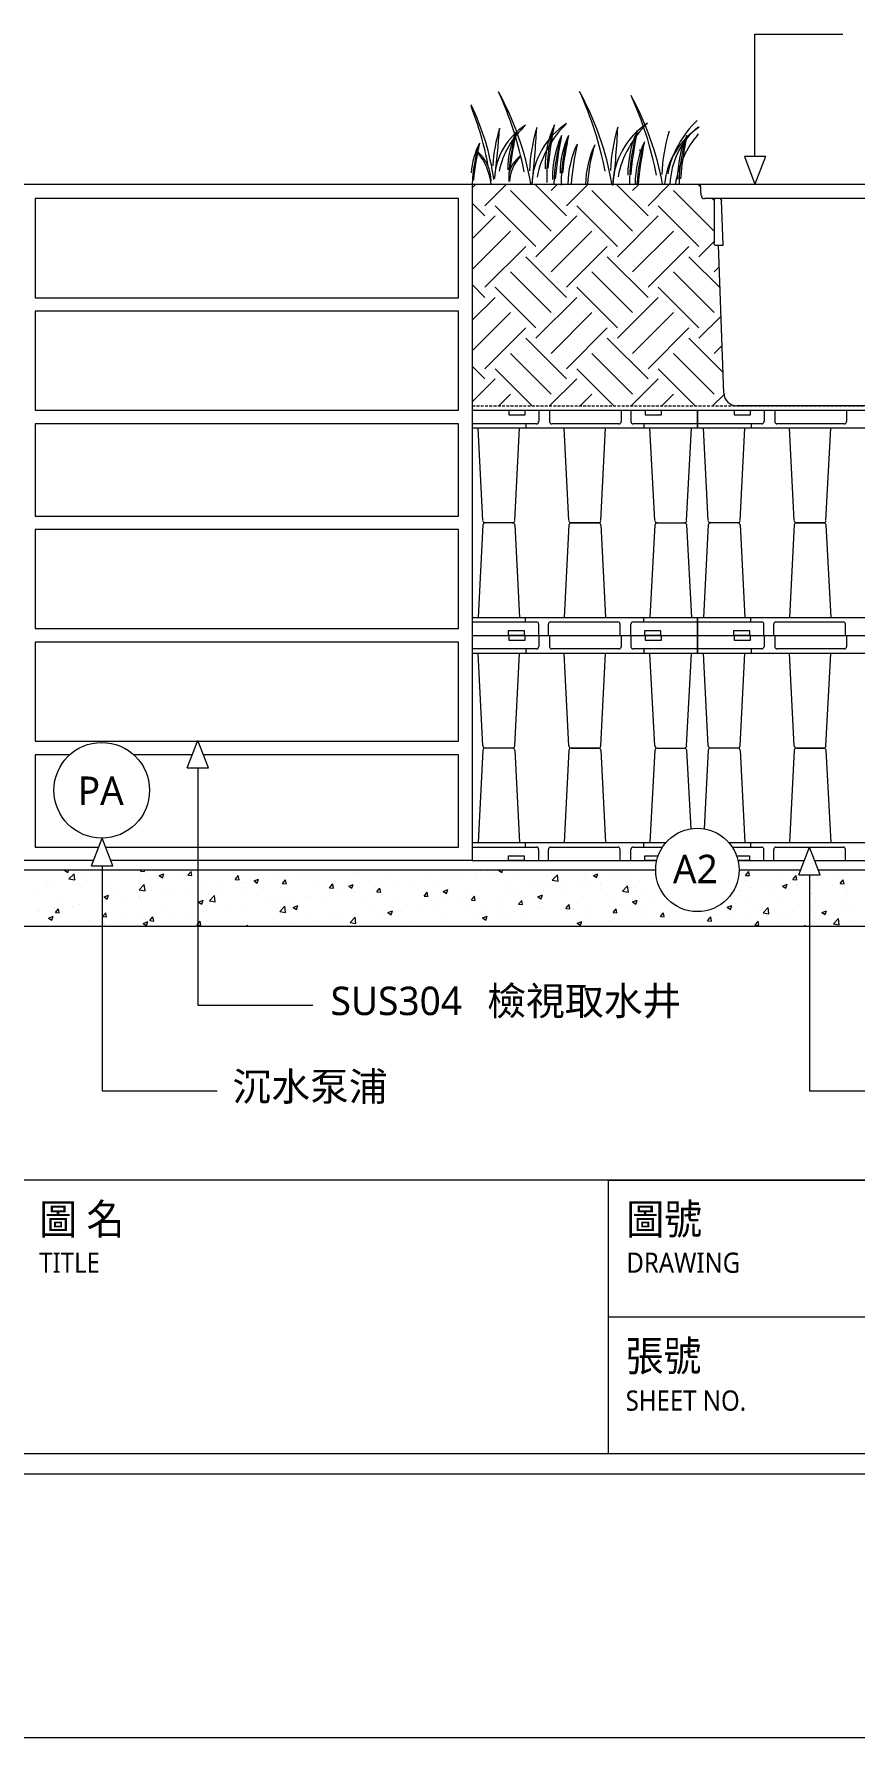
# Model space of a CAD drawing. Header units: millimetres. Extents: x 6388 to 10588, y 8 to 2978.
# Drawn here: x 8413 to 8989, y 8 to 1205 of the extents above; entities that cross this region are included whole.
import ezdxf
from ezdxf.enums import TextEntityAlignment as Align

# ---------------------------------------------------------------- set-up
doc = ezdxf.new("R2010")
doc.units = ezdxf.units.MM
doc.linetypes.add('JIS_02_2.0', pattern=[3, 2, -1])
doc.styles.add('圖框文字', font='Microsoft JhengHei.ttf')
doc.styles.add('微軟正黑體-20', font='Microsoft JhengHei.ttf', dxfattribs={"height": 20})

msp = doc.modelspace()

# ---------------------------------------------------------------- linework, layer by layer
at = {"lineweight": 5}
for p, q in [((8919.1, 1119.3), (8919.1, 1205.4)), ((8919.1, 1205.4), (8980.9, 1205.4)), ((8911.7, 1119.3), (8919.1, 1099.9)), ((8926.6, 1119.3), (8911.7, 1119.3)), ((8926.6, 1119.3), (8919.1, 1099.9)), ((7208.6, 1099.9), (9233.2, 1099.9)), ((8403.9, 1099.9), (8413.5, 1099.9)), ((8413.5, 1099.9), (8720.5, 1099.9)), ((8413.5, 1089.7), (8413.5, 1020.1)), ((8710.9, 1089.7), (8413.5, 1089.7)), ((8710.9, 1020.1), (8710.9, 1089.7)), ((8720.5, 1099.9), (8720.5, 624.5)), ((8413.5, 1020.1), (8710.9, 1020.1)), ((8413.5, 1010.6), (8413.5, 941)), ((8710.9, 1010.6), (8413.5, 1010.6)), ((8710.9, 941), (8710.9, 1010.6)), ((8413.5, 941), (8710.9, 941)), ((8720.5, 941), (8878.7, 941)), ((8720.5, 941), (8720.5, 928.3)), ((8720.5, 941), (8720.5, 941)), ((8720.5, 941), (8720.5, 931.5)), ((8746.2, 941), (8746.2, 937.8)), ((8746.2, 937.8), (8757.7, 937.8)), ((8757.7, 937.8), (8757.7, 941)), ((8767.2, 941), (8767.2, 933)), ((8774.8, 941), (8774.8, 933)), ((8825.2, 941), (8825.2, 933)), ((8832, 941), (8832, 933)), ((8841.9, 941), (8841.9, 937.8)), ((8841.9, 937.8), (8853.4, 937.8)), ((8853.4, 937.8), (8853.4, 941)), ((8878.7, 941), (8878.7, 928.3)), ((8878.7, 941), (9149.8, 941)), ((8878.7, 928.3), (8878.7, 941)), ((8878.7, 941), (8878.7, 928.3)), ((8904.5, 941), (8904.5, 937.8)), ((8904.5, 937.8), (8916, 937.8)), ((8916, 937.8), (8916, 941)), ((8925.5, 941), (8925.5, 933)), ((8933, 941), (8933, 933)), ((8983.4, 941), (8983.4, 933)), ((8710.9, 931.5), (8413.5, 931.5)), ((8413.5, 931.5), (8413.5, 866.6)), ((8710.9, 866.6), (8710.9, 931.5)), ((8765.6, 931.5), (8720.5, 931.5)), ((8878.7, 928.3), (8720.5, 928.3)), ((8728, 863.4), (8724.6, 928.3)), ((8750.4, 863.4), (8753.8, 928.3)), ((8758.4, 928.3), (8758.4, 931.5)), ((8823.6, 931.5), (8776.4, 931.5)), ((8788.4, 863.4), (8785, 928.3)), ((8810.8, 863.4), (8814.2, 928.3)), ((8878.7, 931.5), (8833.6, 931.5)), ((8841.4, 928.3), (8841.4, 931.5)), ((8848.8, 863.4), (8845.4, 928.3)), ((8871.1, 863.4), (8874.6, 928.3)), ((8923.9, 931.5), (8878.7, 931.5)), ((9037, 928.3), (8878.7, 928.3)), ((8886.3, 863.4), (8882.9, 928.3)), ((8908.7, 863.4), (8912.1, 928.3)), ((8916.7, 928.3), (8916.7, 931.5)), ((8981.9, 931.5), (8934.6, 931.5)), ((8946.7, 863.4), (8943.3, 928.3)), ((8969, 863.4), (8972.5, 928.3)), ((8413.5, 866.6), (8710.9, 866.6)), ((8413.5, 857.1), (8413.5, 787.5)), ((8710.9, 857.1), (8413.5, 857.1)), ((8710.9, 787.5), (8710.9, 857.1)), ((8728, 860.4), (8724.6, 795.4)), ((8748.8, 861.9), (8729.6, 861.9)), ((8748.8, 861.9), (8729.6, 861.9)), ((8750.4, 860.4), (8753.8, 795.4)), ((8788.4, 860.4), (8785, 795.4)), ((8790, 861.9), (8809.2, 861.9)), ((8809.2, 861.9), (8790, 861.9)), ((8810.8, 860.4), (8814.2, 795.4)), ((8848.8, 860.4), (8845.4, 795.4)), ((8850.4, 861.9), (8869.6, 861.9)), ((8850.4, 861.9), (8869.6, 861.9)), ((8871.1, 860.4), (8874.6, 795.4)), ((8886.3, 860.4), (8882.9, 795.4)), ((8907.1, 861.9), (8887.9, 861.9)), ((8907.1, 861.9), (8887.9, 861.9)), ((8908.7, 860.4), (8912.1, 795.4)), ((8946.7, 860.4), (8943.3, 795.4)), ((8948.3, 861.9), (8967.5, 861.9)), ((8967.5, 861.9), (8948.3, 861.9)), ((8969, 860.4), (8972.5, 795.4)), ((8720.5, 795.4), (8878.7, 795.4)), ((8720.5, 795.4), (8720.5, 782.7)), ((8720.5, 792.3), (8765.6, 792.3)), ((8757.8, 795.4), (8757.8, 792.3)), ((8767.2, 782.7), (8767.2, 790.7)), ((8774, 782.7), (8774, 790.7)), ((8775.6, 792.3), (8822.8, 792.3)), ((8824.4, 782.7), (8824.4, 790.7)), ((8832, 782.7), (8832, 790.7)), ((8833.6, 792.3), (8878.7, 792.3)), ((8840.8, 795.4), (8840.8, 792.3)), ((8878.7, 795.4), (9037, 795.4)), ((8878.7, 795.4), (8878.7, 782.7)), ((8878.7, 782.7), (8878.7, 795.4)), ((8878.7, 795.4), (8878.7, 782.7)), ((8878.7, 792.3), (8923.9, 792.3)), ((8916.1, 795.4), (8916.1, 792.3)), ((8925.4, 782.7), (8925.4, 790.7)), ((8932.3, 782.7), (8932.3, 790.7)), ((8933.9, 792.3), (8981.1, 792.3)), ((8982.7, 782.7), (8982.7, 790.7)), ((8413.5, 787.5), (8710.9, 787.5)), ((8720.5, 787.5), (8720.5, 778)), ((8720.5, 782.7), (8878.7, 782.7)), ((8720.5, 782.7), (8720.5, 770)), ((8720.5, 782.7), (8878.7, 782.7)), ((8757.3, 785.9), (8745.8, 785.9)), ((8745.8, 785.9), (8745.8, 782.7)), ((8745.8, 782.7), (8757.3, 782.7)), ((8746.2, 782.7), (8746.2, 779.5)), ((8757.7, 782.7), (8746.2, 782.7)), ((8746.2, 779.5), (8757.7, 779.5)), ((8757.3, 782.7), (8757.3, 785.9)), ((8757.7, 779.5), (8757.7, 782.7)), ((8767.2, 782.7), (8767.2, 774.8)), ((8774.8, 782.7), (8774.8, 774.8)), ((8825.2, 782.7), (8825.2, 774.8)), ((8832, 782.7), (8832, 774.8)), ((8853, 785.9), (8841.5, 785.9)), ((8841.5, 785.9), (8841.5, 782.7)), ((8841.5, 782.7), (8853, 782.7)), ((8841.9, 782.7), (8841.9, 779.5)), ((8853.4, 782.7), (8841.9, 782.7)), ((8841.9, 779.5), (8853.4, 779.5)), ((8853, 782.7), (8853, 785.9)), ((8853.4, 779.5), (8853.4, 782.7)), ((8878.7, 770), (8878.7, 782.7)), ((8878.7, 782.7), (8878.7, 770)), ((8878.7, 782.7), (9037, 782.7)), ((8878.7, 782.7), (9037, 782.7)), ((8878.7, 782.7), (8878.7, 770)), ((8915.6, 785.9), (8904.1, 785.9)), ((8904.1, 785.9), (8904.1, 782.7)), ((8904.1, 782.7), (8915.6, 782.7)), ((8916, 782.7), (8904.5, 782.7)), ((8904.5, 782.7), (8904.5, 779.5)), ((8904.5, 779.5), (8916, 779.5)), ((8915.6, 782.7), (8915.6, 785.9)), ((8916, 779.5), (8916, 782.7)), ((8925.5, 782.7), (8925.5, 774.8)), ((8933, 782.7), (8933, 774.8)), ((8983.4, 782.7), (8983.4, 774.8)), ((8413.5, 778), (8413.5, 708.4)), ((8710.9, 778), (8413.5, 778)), ((8710.9, 708.4), (8710.9, 778)), ((8765.6, 773.2), (8720.5, 773.2)), ((8878.7, 770), (8720.5, 770)), ((8728, 705.1), (8724.6, 770)), ((8750.4, 705.1), (8753.8, 770)), ((8758.4, 770), (8758.4, 773.2)), ((8823.6, 773.2), (8776.4, 773.2)), ((8788.4, 705.1), (8785, 770)), ((8810.8, 705.1), (8814.2, 770)), ((8878.7, 773.2), (8833.6, 773.2)), ((8841.4, 770.1), (8841.4, 773.2)), ((8848.8, 705.1), (8845.4, 770)), ((8871.1, 705.1), (8874.6, 770)), ((8923.9, 773.2), (8878.7, 773.2)), ((9037, 770), (8878.7, 770)), ((8886.3, 705.1), (8882.9, 770)), ((8908.7, 705.1), (8912.1, 770)), ((8916.7, 770), (8916.7, 773.2)), ((8981.9, 773.2), (8934.6, 773.2)), ((8946.7, 705.1), (8943.3, 770)), ((8969, 705.1), (8972.5, 770)), ((8413.5, 708.4), (8710.9, 708.4)), ((8520.3, 689.7), (8527.7, 709)), ((8535.2, 689.7), (8527.7, 709)), ((8413.5, 698.8), (8413.5, 634)), ((8437.7, 698.8), (8413.5, 698.8)), ((8523.8, 698.8), (8482.7, 698.8)), ((8710.9, 698.8), (8531.7, 698.8)), ((8710.9, 634), (8710.9, 698.8)), ((8728, 702.1), (8724.6, 637.2)), ((8748.8, 703.6), (8729.6, 703.6)), ((8748.8, 703.6), (8729.6, 703.6)), ((8750.4, 702.1), (8753.8, 637.2)), ((8788.4, 702.1), (8785, 637.2)), ((8790, 703.6), (8809.2, 703.6)), ((8809.2, 703.6), (8790, 703.6)), ((8810.8, 702.1), (8814.2, 637.2)), ((8848.8, 702.1), (8845.4, 637.2)), ((8850.4, 703.6), (8869.6, 703.6)), ((8850.4, 703.6), (8869.6, 703.6)), ((8871.1, 702.1), (8874.1, 646.8)), ((8886.3, 702.1), (8883.4, 646.8)), ((8907.1, 703.6), (8887.9, 703.6)), ((8907.1, 703.6), (8887.9, 703.6)), ((8908.7, 702.1), (8912.1, 637.2)), ((8946.7, 702.1), (8943.3, 637.2)), ((8948.3, 703.6), (8967.5, 703.6)), ((8967.5, 703.6), (8948.3, 703.6)), ((8969, 702.1), (8972.5, 637.2)), ((8520.3, 689.7), (8535.2, 689.7)), ((8527.7, 689.7), (8527.7, 522.8)), ((8453, 620.9), (8460.4, 640.3)), ((8467.9, 620.9), (8460.4, 640.3)), ((8720.5, 637.2), (8856.7, 637.2)), ((8720.5, 637.2), (8720.5, 624.5)), ((8757.8, 637.1), (8757.8, 634)), ((8840.8, 637.2), (8840.8, 634)), ((8900.7, 637.2), (9037, 637.2)), ((8916.1, 637.1), (8916.1, 634)), ((8454.3, 624.5), (8403.9, 624.5)), ((8413.5, 624.5), (8403.9, 624.5)), ((8413.5, 634), (8458, 634)), ((8413.5, 624.5), (8413.5, 624.5)), ((8462.8, 634), (8710.9, 634)), ((8720.5, 624.5), (8466.5, 624.5)), ((8720.5, 624.5), (8710.9, 624.5)), ((8720.5, 634), (8765.6, 634)), ((8720.5, 634), (8720.5, 624.5)), ((8720.5, 624.5), (8850.2, 624.5)), ((8757.3, 627.7), (8745.8, 627.7)), ((8745.8, 627.7), (8745.8, 624.5)), ((8745.8, 624.5), (8757.3, 624.5)), ((8757.7, 624.5), (8746.2, 624.5)), ((8757.3, 624.5), (8757.3, 627.7)), ((8767.2, 624.5), (8767.2, 632.4)), ((8774, 624.5), (8774, 632.4)), ((8775.6, 634), (8822.8, 634)), ((8824.4, 624.5), (8824.4, 632.4)), ((8832, 624.5), (8832, 632.4)), ((8833.6, 634), (8854.3, 634)), ((8851.2, 627.7), (8841.5, 627.7)), ((8841.5, 627.7), (8841.5, 624.5)), ((8841.5, 624.5), (8850.2, 624.5)), ((8850.2, 624.5), (8841.9, 624.5)), ((8903.2, 634), (8923.9, 634)), ((8915.6, 627.7), (8906.3, 627.7)), ((8907.2, 624.5), (8953.8, 624.5)), ((8907.2, 624.5), (8915.6, 624.5)), ((8916, 624.5), (8907.2, 624.5)), ((8915.6, 624.5), (8915.6, 627.7)), ((8925.4, 624.5), (8925.4, 632.4)), ((8932.3, 624.5), (8932.3, 632.4)), ((8933.9, 634), (8981.1, 634)), ((8950, 614.6), (8957.5, 634)), ((8964.9, 614.6), (8957.5, 634)), ((8961.2, 624.5), (9037, 624.5)), ((8982.7, 624.5), (8982.7, 632.4)), ((8058.7, 617.9), (8849.5, 617.9)), ((8227.8, 617.9), (8849.5, 617.9)), ((8453, 620.9), (8467.9, 620.9)), ((8460.4, 620.9), (8460.4, 462.7)), ((8908, 617.9), (8951.3, 617.9)), ((8908, 617.9), (8951.3, 617.9)), ((8950, 614.6), (8964.9, 614.6)), ((8957.5, 614.6), (8957.5, 462.7)), ((8963.7, 617.9), (9118, 617.9)), ((8963.7, 617.9), (9118, 617.9)), ((9094.9, 578.1), (8058.7, 578.1)), ((8527.7, 522.8), (8608.5, 522.8)), ((8460.4, 462.7), (8541.2, 462.7)), ((8957.5, 462.7), (9038.3, 462.7)), ((10401.1, 399.9, 163.2), (6575.2, 399.9, 163.2)), ((10401.1, 399.9, 326.4), (6575.2, 399.9, 326.4)), ((10401.1, 399.9, 326.4), (6575.2, 399.9, 326.4)), ((8816.1, 399.9, 326.4), (9054.4, 399.9, 326.4)), ((8816.1, 399.9, 326.4), (8816.1, 207.7, 326.4)), ((8816.1, 303.8, 326.4), (9054.4, 303.8, 326.4)), ((6575.2, 207.7, 326.4), (10401.1, 207.7, 326.4)), ((10588.1, 7.9, 163.2), (6388.1, 7.9, 163.2))]:
    msp.add_line(p, q, dxfattribs=at)
at = {"linetype": 'Continuous', "lineweight": 5}
for p, q in [((8720.5, 1097.2), (8723.1, 1099.9)), ((8729.4, 1084.7), (8744.6, 1099.9)), ((8776, 1066.8), (8747.3, 1095.5)), ((8786.7, 1077.6), (8764.4, 1099.9)), ((8776, 1095.5), (8780.4, 1099.9)), ((8786.7, 1084.7), (8801.9, 1099.9)), ((8833.2, 1066.8), (8804.6, 1095.5)), ((8844, 1077.6), (8821.6, 1099.9)), ((8833.2, 1095.5), (8837.7, 1099.9)), ((8844, 1084.7), (8859.1, 1099.9)), ((8890.4, 1066.9), (8861.9, 1095.5)), ((8881.1, 1097.7), (8878.9, 1099.9)), ((8729.4, 1077.6), (8720.5, 1086.5)), ((8765.2, 1056.1), (8736.6, 1084.7)), ((8822.5, 1056.1), (8793.9, 1084.7)), ((8879.8, 1056.1), (8851.1, 1084.7)), ((8890.4, 1088.4), (8889.1, 1089.7)), ((8720.5, 1061.4), (8736.6, 1077.6)), ((8720.5, 1040), (8747.3, 1066.8)), ((8765.2, 1048.9), (8793.9, 1077.6)), ((8776, 1038.2), (8804.6, 1066.8)), ((8822.5, 1048.9), (8851.1, 1077.6)), ((8833.2, 1038.2), (8861.9, 1066.8)), ((8729.4, 1027.5), (8758.1, 1056.1)), ((8786.7, 1027.5), (8815.3, 1056.1)), ((8844, 1027.5), (8872.6, 1056.1)), ((8879.8, 1048.9), (8890.4, 1059.6)), ((8786.7, 1020.3), (8758.1, 1048.9)), ((8844, 1020.3), (8815.3, 1048.9)), ((8894.6, 1027), (8872.6, 1048.9)), ((8776, 1009.6), (8747.3, 1038.2)), ((8833.2, 1009.6), (8804.6, 1038.2)), ((8890.5, 1009.6), (8861.9, 1038.2)), ((8890.5, 1038.2), (8894.1, 1041.8)), ((8729.4, 1020.3), (8720.5, 1029.3)), ((8720.5, 1004.2), (8736.6, 1020.3)), ((8765.2, 998.8), (8736.6, 1027.5)), ((8765.2, 991.7), (8793.9, 1020.3)), ((8822.5, 998.8), (8793.9, 1027.5)), ((8822.5, 991.7), (8851.1, 1020.3)), ((8879.8, 998.8), (8851.1, 1027.5)), ((8720.5, 982.7), (8747.3, 1009.6)), ((8776, 980.9), (8804.6, 1009.6)), ((8833.2, 980.9), (8861.9, 1009.6)), ((8879.8, 991.7), (8895.3, 1007.2)), ((8729.4, 970.2), (8758.1, 998.8)), ((8786.7, 970.2), (8815.3, 998.8)), ((8844, 970.2), (8872.6, 998.8)), ((8786.7, 963), (8758.1, 991.7)), ((8844, 963), (8815.3, 991.7)), ((8896.7, 967.6), (8872.6, 991.7)), ((8890.5, 980.9), (8896, 986.4)), ((8729.4, 963), (8720.5, 972)), ((8762.7, 944.1), (8736.6, 970.2)), ((8776, 952.3), (8747.3, 980.9)), ((8820, 944.1), (8793.9, 970.2)), ((8833.2, 952.3), (8804.6, 980.9)), ((8877.2, 944.1), (8851.1, 970.2)), ((8890.5, 952.3), (8861.9, 980.9)), ((8720.5, 946.9), (8736.6, 963)), ((8774.9, 944.1), (8793.9, 963)), ((8832.2, 944.1), (8851.1, 963)), ((8739.1, 944.1), (8747.3, 952.3)), ((8796.4, 944.1), (8804.6, 952.3)), ((8853.7, 944.1), (8861.9, 952.3)), ((8889.4, 944.1), (8897.3, 951.9)), ((8434.1, 617.7), (8434.8, 617.9)), ((8434.1, 617.7), (8436.4, 616.1)), ((8436.4, 616.1), (8437.1, 617.9)), ((8437.2, 611.6), (8440.8, 615.3)), ((8437.2, 611.6), (8441.3, 611)), ((8441.3, 611), (8440.8, 615.3)), ((8449.1, 613.5), (8449.1, 613.5)), ((8457, 612.1), (8457, 612.1)), ((8486.3, 615.9), (8486.3, 615.9)), ((8487.5, 617.1), (8488.3, 617.9)), ((8487.5, 617.1), (8490.3, 616.8)), ((8487.5, 614.1), (8487.5, 614.1)), ((8490.3, 616.8), (8490.1, 617.9)), ((8497.8, 617.5), (8497.8, 617.5)), ((8500.6, 614), (8503.9, 615.2)), ((8500.6, 614), (8502.9, 612.4)), ((8502.9, 612.4), (8503.9, 615.2)), ((8511.2, 617.4), (8511.2, 617.4)), ((8514.2, 612.6), (8514.2, 612.6)), ((8520.7, 614.2), (8523, 616.8)), ((8520.7, 614.2), (8523.5, 613.9)), ((8523.5, 613.9), (8523, 616.8)), ((8541.1, 617.2), (8541.1, 617.2)), ((8553.9, 611.3), (8556.2, 613.9)), ((8553.9, 611.3), (8556.7, 611)), ((8556.7, 611), (8556.1, 613.9)), ((8567.2, 610.3), (8570.4, 611.5)), ((8569.5, 608.7), (8570.4, 611.5)), ((8581.8, 611.6), (8581.8, 611.6)), ((8587.1, 608.3), (8589.3, 611)), ((8588.1, 617.3), (8588.1, 617.3)), ((8589.9, 608.1), (8589.3, 611)), ((8590.8, 613), (8590.8, 613)), ((8602.3, 614.6), (8602.3, 614.6)), ((8605.2, 614.6), (8605.2, 614.6)), ((8612.8, 616.3), (8612.8, 616.3)), ((8619.9, 616.9), (8619.9, 616.9)), ((8637.5, 615.3), (8637.5, 615.3)), ((8639.8, 614.9), (8639.8, 614.9)), ((8662.2, 614.2), (8662.2, 614.2)), ((8686.9, 613.2), (8686.9, 613.2)), ((8699.8, 612.4), (8699.8, 612.4)), ((8706.8, 611.7), (8706.8, 611.7)), ((8711.6, 612.1), (8711.6, 612.1)), ((8723.6, 615.6), (8723.6, 615.6)), ((8724.4, 614), (8724.4, 614)), ((8726.5, 617.3), (8726.5, 617.3)), ((8730.3, 617.9), (8731.5, 617.7)), ((8731.5, 617.7), (8731.4, 617.9)), ((8736.3, 611.1), (8736.3, 611.1)), ((8739, 617.8), (8739.4, 617.9)), ((8739, 617.8), (8741.3, 616.2)), ((8741.3, 616.2), (8741.9, 617.9)), ((8751.2, 616.3), (8751.2, 616.3)), ((8753.6, 617.8), (8753.6, 617.8)), ((8775.9, 615.2), (8775.9, 615.2)), ((8776.7, 610.7), (8780.3, 614.5)), ((8776.7, 610.7), (8780.9, 610.1)), ((8780.9, 610.1), (8780.3, 614.5)), ((8799.8, 615.1), (8799.8, 615.1)), ((8800.6, 614.2), (8800.6, 614.2)), ((8805.6, 614.1), (8808.8, 615.3)), ((8805.6, 614.1), (8807.9, 612.5)), ((8807.9, 612.5), (8808.8, 615.3)), ((8817.6, 612.9), (8817.6, 612.9)), ((8825.3, 613.1), (8825.3, 613.1)), ((8828.9, 611.1), (8828.9, 611.1)), ((8841.6, 616.3), (8841.6, 616.3)), ((8850.1, 612.1), (8850.1, 612.1)), ((8912.6, 614.1), (8914.8, 616.8)), ((8912.6, 614.1), (8915.4, 613.9)), ((8915.4, 613.9), (8914.8, 616.8)), ((8936, 613.9), (8936, 613.9)), ((8945.8, 611.2), (8948, 613.9)), ((8945.8, 611.2), (8948.6, 611)), ((8948.6, 611), (8948, 613.9)), ((8962.6, 612), (8962.6, 612)), ((8963.5, 611.9), (8963.5, 611.9)), ((8974.2, 613.6), (8974.2, 613.6)), ((8979, 608.3), (8981.2, 611)), ((8981.8, 608.1), (8981.2, 611)), ((8416.3, 604.4), (8416.3, 604.4)), ((8420.9, 606.3), (8420.9, 606.3)), ((8422.1, 608.9), (8422.1, 608.9)), ((8427.9, 608.2), (8427.9, 608.2)), ((8439.5, 609.8), (8439.5, 609.8)), ((8440, 607.7), (8440, 607.7)), ((8445.6, 605.3), (8445.6, 605.3)), ((8460.2, 603.3), (8460.2, 603.3)), ((8461.8, 599), (8465, 600.3)), ((8461.8, 599), (8464.1, 597.5)), ((8463.4, 610.6), (8463.4, 610.6)), ((8464.1, 597.5), (8465, 600.3)), ((8470.3, 604.2), (8470.3, 604.2)), ((8485.7, 599.2), (8485.7, 599.2)), ((8486.5, 603.9), (8490.1, 607.7)), ((8486.5, 603.9), (8490.7, 603.3)), ((8487.2, 608), (8487.2, 608)), ((8490.7, 603.3), (8490.1, 607.7)), ((8495, 603.2), (8495, 603.2)), ((8503.2, 601.5), (8503.2, 601.5)), ((8510.7, 602), (8510.7, 602)), ((8519.7, 602.1), (8519.7, 602.1)), ((8532.4, 605.4), (8532.4, 605.4)), ((8534, 604.9), (8534, 604.9)), ((8535.9, 596.3), (8539.5, 600)), ((8540, 595.6), (8539.5, 600)), ((8544, 606.9), (8544, 606.9)), ((8544.4, 601.1), (8544.4, 601.1)), ((8558.1, 608.4), (8558.1, 608.4)), ((8558.8, 601), (8558.8, 601)), ((8561.5, 609.2), (8561.5, 609.2)), ((8567.2, 610.3), (8569.5, 608.7)), ((8569.1, 600), (8569.1, 600)), ((8585.8, 605.7), (8585.8, 605.7)), ((8587.1, 608.3), (8589.9, 608.1)), ((8593.8, 599), (8593.8, 599)), ((8604.6, 599.2), (8604.6, 599.2)), ((8612.8, 610.3), (8612.8, 610.3)), ((8620.3, 605.4), (8622.5, 608.1)), ((8620.3, 605.4), (8623.1, 605.2)), ((8623.1, 605.2), (8622.5, 608.1)), ((8628.7, 602.7), (8628.7, 602.7)), ((8633.7, 606.5), (8636.9, 607.8)), ((8633.7, 606.5), (8636, 605)), ((8636, 605), (8636.9, 607.8)), ((8636.9, 602.5), (8636.9, 602.5)), ((8648.5, 604), (8648.5, 604)), ((8652.4, 605.9), (8652.4, 605.9)), ((8653.5, 602.5), (8655.7, 605.2)), ((8653.5, 602.5), (8656.3, 602.3)), ((8656.3, 602.3), (8655.7, 605.2)), ((8666, 606.3), (8666, 606.3)), ((8675.8, 608.9), (8675.8, 608.9)), ((8686.7, 599.6), (8688.9, 602.3)), ((8686.7, 599.6), (8689.5, 599.4)), ((8689.4, 599.4), (8688.9, 602.3)), ((8695.3, 610.1), (8695.3, 610.1)), ((8700.2, 602.8), (8703.4, 604.1)), ((8700.2, 602.8), (8702.5, 601.3)), ((8702.5, 601.3), (8703.4, 604.1)), ((8718.8, 601.2), (8718.8, 601.2)), ((8719.9, 596.7), (8722.1, 599.4)), ((8722.6, 596.5), (8722.1, 599.4)), ((8723, 600.2), (8723, 600.2)), ((8741.4, 599.6), (8741.4, 599.6)), ((8745.8, 605.9), (8745.8, 605.9)), ((8746.4, 603.2), (8746.4, 603.2)), ((8753, 601.1), (8753, 601.1)), ((8761, 610), (8761, 610)), ((8766.7, 599.1), (8769.9, 600.4)), ((8766.7, 599.1), (8769, 597.6)), ((8769, 597.6), (8769.9, 600.4)), ((8770.5, 606.6), (8770.5, 606.6)), ((8770.5, 603.4), (8770.5, 603.4)), ((8772.8, 610.5), (8772.8, 610.5)), ((8783.9, 600.3), (8783.9, 600.3)), ((8785.7, 609), (8785.7, 609)), ((8794.2, 609.9), (8794.2, 609.9)), ((8799.8, 607.3), (8799.8, 607.3)), ((8810.4, 607.9), (8810.4, 607.9)), ((8810.9, 605), (8810.9, 605)), ((8811.3, 608.8), (8811.3, 608.8)), ((8826.1, 603), (8829.7, 606.8)), ((8826.1, 603.1), (8830.2, 602.4)), ((8830.2, 602.4), (8829.7, 606.8)), ((8835.1, 606.9), (8835.1, 606.9)), ((8837.9, 609.6), (8837.9, 609.6)), ((8841.1, 600.9), (8841.1, 600.9)), ((8909.2, 603.8), (8909.2, 603.8)), ((8909.5, 602.7), (8909.5, 602.7)), ((8912.2, 610.6), (8912.2, 610.6)), ((8915.8, 605.9), (8915.8, 605.9)), ((8924.2, 608.9), (8924.2, 608.9)), ((8933.4, 608.2), (8933.4, 608.2)), ((8933.9, 602.7), (8933.9, 602.7)), ((8936.5, 607.3), (8936.5, 607.3)), ((8938.6, 606.6), (8941.8, 607.9)), ((8938.6, 606.6), (8940.9, 605.1)), ((8940.9, 605.1), (8941.8, 607.9)), ((8948.9, 607.9), (8948.9, 607.9)), ((8958.6, 601.7), (8958.6, 601.7)), ((8958.8, 601.4), (8958.8, 601.4)), ((8973.6, 606.9), (8973.6, 606.9)), ((8979, 608.3), (8981.8, 608.1)), ((8982.8, 604.9), (8982.8, 604.9)), ((8983.3, 600.6), (8983.3, 600.6)), ((8415.7, 590), (8415.7, 590)), ((8415.7, 589), (8415.7, 589)), ((8427.3, 591.5), (8427.3, 591.5)), ((8427.6, 588.1), (8429.8, 590.7)), ((8427.6, 588.1), (8430.3, 587.8)), ((8430.3, 587.8), (8429.8, 590.7)), ((8433.2, 598.7), (8433.2, 598.7)), ((8439.5, 592.3), (8439.5, 592.3)), ((8444.9, 593.8), (8444.9, 593.8)), ((8460.8, 585.2), (8463, 587.8)), ((8462.9, 595.2), (8462.9, 595.2)), ((8463.5, 584.9), (8463, 587.8)), ((8474.1, 597.7), (8474.1, 597.7)), ((8477.9, 587.1), (8477.9, 587.1)), ((8486.9, 598.7), (8486.9, 598.7)), ((8504.8, 591.8), (8504.8, 591.8)), ((8520.2, 587.1), (8520.2, 587.1)), ((8528.3, 595.3), (8531.5, 596.6)), ((8528.3, 595.3), (8530.6, 593.8)), ((8530.6, 593.8), (8531.5, 596.6)), ((8531.8, 596.4), (8531.8, 596.4)), ((8531.8, 588.6), (8531.8, 588.6)), ((8533.5, 589.5), (8533.5, 589.5)), ((8535.9, 596.3), (8540, 595.6)), ((8549.4, 590.9), (8549.4, 590.9)), ((8557.5, 593), (8557.5, 593)), ((8578.6, 594.8), (8578.6, 594.8)), ((8581.3, 596.2), (8581.3, 596.2)), ((8585.3, 588.6), (8588.9, 592.4)), ((8585.3, 588.6), (8589.4, 588)), ((8589.4, 588), (8588.9, 592.4)), ((8590.2, 596.3), (8590.2, 596.3)), ((8594.8, 591.6), (8598, 592.9)), ((8594.8, 591.6), (8597.1, 590.1)), ((8597.1, 590.1), (8598, 592.9)), ((8607.7, 598.6), (8607.7, 598.6)), ((8618.5, 597.9), (8618.5, 597.9)), ((8628.1, 587.3), (8628.1, 587.3)), ((8637.9, 587.3), (8637.9, 587.3)), ((8643.2, 596.9), (8643.2, 596.9)), ((8651.9, 590.5), (8651.9, 590.5)), ((8653.9, 588), (8653.9, 588)), ((8661.3, 587.9), (8664.5, 589.2)), ((8661.3, 587.9), (8663.6, 586.4)), ((8663.6, 586.4), (8664.5, 589.2)), ((8664.9, 592), (8664.9, 592)), ((8667.9, 595.9), (8667.9, 595.9)), ((8675.2, 593.5), (8675.2, 593.5)), ((8683.1, 591.9), (8683.1, 591.9)), ((8691.8, 596.6), (8691.8, 596.6)), ((8692.6, 594.8), (8692.6, 594.8)), ((8694.7, 593.4), (8694.7, 593.4)), ((8699.3, 597), (8699.3, 597)), ((8712.2, 595.7), (8712.2, 595.7)), ((8717.3, 593.8), (8717.3, 593.8)), ((8719.9, 596.7), (8722.6, 596.5)), ((8729.9, 591.1), (8729.9, 591.1)), ((8742, 592.7), (8742, 592.7)), ((8745.9, 587.8), (8745.9, 587.8)), ((8753.1, 593.8), (8755.3, 596.5)), ((8753.1, 593.8), (8755.8, 593.6)), ((8755.8, 593.6), (8755.3, 596.5)), ((8756.9, 595.7), (8756.9, 595.7)), ((8766.7, 591.7), (8766.7, 591.7)), ((8769.9, 591.2), (8769.9, 591.2)), ((8786.3, 590.9), (8788.5, 593.6)), ((8786.3, 590.9), (8789, 590.7)), ((8787.6, 589), (8787.6, 589)), ((8789, 590.7), (8788.5, 593.6)), ((8791.4, 590.6), (8791.4, 590.6)), ((8793.7, 594.5), (8793.7, 594.5)), ((8799.2, 590.5), (8799.2, 590.5)), ((8816.1, 589.6), (8816.1, 589.6)), ((8816.7, 592.8), (8816.7, 592.8)), ((8817, 597.5), (8817, 597.5)), ((8819.5, 588), (8821.7, 590.7)), ((8819.5, 588), (8822.2, 587.8)), ((8822.2, 587.8), (8821.7, 590.7)), ((8828.6, 588.8), (8828.6, 588.8)), ((8833.2, 595.4), (8836.4, 596.7)), ((8833.2, 595.4), (8835.5, 593.9)), ((8835.5, 593.9), (8836.4, 596.7)), ((8840.8, 588.6), (8840.8, 588.6)), ((8845.9, 596.7), (8845.9, 596.7)), ((8852.7, 585.1), (8854.9, 587.8)), ((8855.4, 584.9), (8854.9, 587.8)), ((8855.5, 593.4), (8855.5, 593.4)), ((8864.3, 588.8), (8864.3, 588.8)), ((8865.5, 587.5), (8865.5, 587.5)), ((8899.7, 591.7), (8902.9, 593)), ((8899.7, 591.7), (8902, 590.2)), ((8902, 590.2), (8902.9, 593)), ((8903.7, 587.6), (8903.7, 587.6)), ((8911.7, 595.2), (8911.7, 595.2)), ((8921.2, 589.9), (8921.2, 589.9)), ((8924.9, 587.7), (8928.5, 591.5)), ((8924.9, 587.7), (8929, 587.1)), ((8929, 587.1), (8928.5, 591.5)), ((8935.4, 598.5), (8935.4, 598.5)), ((8950.4, 593.8), (8950.4, 593.8)), ((8962, 595.3), (8962, 595.3)), ((8966.2, 588), (8969.4, 589.3)), ((8966.2, 588), (8968.5, 586.5)), ((8968.5, 586.5), (8969.4, 589.3)), ((8979.5, 597.6), (8979.5, 597.6)), ((8982.3, 589.5), (8982.3, 589.5)), ((8988.6, 589), (8988.6, 589)), ((8422.9, 584.1), (8426.1, 585.4)), ((8422.9, 584.1), (8425.2, 582.6)), ((8425.2, 582.6), (8426.1, 585.4)), ((8436.6, 581.6), (8436.6, 581.6)), ((8450.9, 582.5), (8450.9, 582.5)), ((8460.8, 585.2), (8463.5, 584.9)), ((8461.3, 580.6), (8461.3, 580.6)), ((8461.9, 579.4), (8461.9, 579.4)), ((8462.3, 579.8), (8462.3, 579.8)), ((8473.5, 580.9), (8473.5, 580.9)), ((8486, 579.5), (8486, 579.5)), ((8486.3, 583.3), (8486.3, 583.3)), ((8489.4, 580.4), (8492.6, 581.6)), ((8489.4, 580.4), (8491.7, 578.8)), ((8491, 583.3), (8491, 583.3)), ((8491.7, 578.8), (8492.6, 581.6)), ((8494, 582.3), (8496.2, 584.9)), ((8494, 582.3), (8496.7, 582)), ((8496.7, 582), (8496.2, 584.9)), ((8510.1, 586.5), (8510.1, 586.5)), ((8510.7, 578.5), (8510.7, 578.5)), ((8527.1, 579.3), (8527.7, 580.1)), ((8527.1, 579.3), (8527.7, 579.3)), ((8527.7, 580.1), (8529.4, 582)), ((8527.7, 579.3), (8529.9, 579.1)), ((8529.9, 579.1), (8529.4, 582)), ((8561.7, 578.1), (8562.6, 579.1)), ((8562.8, 578.1), (8562.6, 579.1)), ((8578, 578.1), (8578, 578.1)), ((8580.7, 580.8), (8580.7, 580.8)), ((8583.9, 578.1), (8583.9, 578.1)), ((8595.5, 580.4), (8595.5, 580.4)), ((8604.1, 583.8), (8604.1, 583.8)), ((8610.9, 582.7), (8610.9, 582.7)), ((8624.7, 584.2), (8624.7, 584.2)), ((8634.7, 580.9), (8638.3, 584.7)), ((8634.7, 581), (8638.8, 580.3)), ((8636.3, 585.7), (8636.3, 585.7)), ((8638.8, 580.3), (8638.3, 584.7)), ((8674.7, 578.1), (8674.7, 578.1)), ((8675.9, 581.8), (8675.9, 581.8)), ((8698.7, 581.6), (8698.7, 581.6)), ((8702.9, 586.4), (8702.9, 586.4)), ((8722.5, 584.8), (8722.5, 584.8)), ((8727.8, 584.2), (8731, 585.5)), ((8727.8, 584.2), (8730.1, 582.7)), ((8729.2, 581.3), (8729.2, 581.3)), ((8730.1, 582.7), (8731, 585.5)), ((8740.8, 582.8), (8740.8, 582.8)), ((8758.4, 585.2), (8758.4, 585.2)), ((8774.6, 579.5), (8774.6, 579.5)), ((8793.1, 579.1), (8793.1, 579.1)), ((8794.3, 580.5), (8797.5, 581.7)), ((8794.3, 580.5), (8796.6, 579)), ((8796.6, 579), (8797.5, 581.7)), ((8801.6, 584.1), (8801.6, 584.1)), ((8816.5, 582.1), (8816.5, 582.1)), ((8833.7, 578.4), (8833.7, 578.4)), ((8840.5, 585.5), (8840.5, 585.5)), ((8845.3, 580), (8845.3, 580)), ((8852.7, 585.1), (8855.4, 584.9)), ((8862.9, 582.3), (8862.9, 582.3)), ((8885.8, 582.2), (8888.1, 584.9)), ((8885.8, 582.2), (8888.6, 582)), ((8888.6, 582), (8888.1, 584.9)), ((8890.3, 586.5), (8890.3, 586.5)), ((8892.1, 586.1), (8892.1, 586.1)), ((8911.1, 579.8), (8911.1, 579.8)), ((8915, 585.4), (8915, 585.4)), ((8919, 579.3), (8921.3, 582)), ((8919, 579.3), (8921.8, 579.1)), ((8921.8, 579.1), (8921.3, 582)), ((8934.6, 579.7), (8934.6, 579.7)), ((8934.9, 583.1), (8934.9, 583.1)), ((8939.7, 584.4), (8939.7, 584.4)), ((8953.6, 578.1), (8954.5, 579.1)), ((8954.6, 578.1), (8954.5, 579.1)), ((8958.2, 586), (8958.2, 586)), ((8961.6, 584.3), (8961.6, 584.3)), ((8964.4, 583.3), (8964.4, 583.3)), ((8967.4, 579.4), (8967.4, 579.4)), ((8974.3, 580.1), (8977.9, 583.8)), ((8974.3, 580.1), (8978.4, 579.4)), ((8978.4, 579.4), (8977.9, 583.8)), ((8989.1, 582.3), (8989.1, 582.3))]:
    msp.add_line(p, q, dxfattribs=at)
at = {"color": 7, "linetype": 'Continuous', "lineweight": 5}
for p, q in [((8881, 1099.9), (9043.7, 1099.9)), ((8881.4, 1091.9), (8881, 1099.9)), ((9041, 1089.7), (8883.7, 1089.7)), ((8890.4, 1089.7), (8890.4, 1058.5)), ((8896.7, 1057.1), (8895.6, 1088.3)), ((8891.4, 1057.1), (8896.7, 1057.1)), ((8897.2, 953.1), (8893.5, 1057.1)), ((9018.2, 944.1), (8906.5, 944.1))]:
    msp.add_line(p, q, dxfattribs=at)
at = {"linetype": 'JIS_02_2.0', "lineweight": 5}
msp.add_line((8720.5, 944.1), (9150.5, 944.1), dxfattribs=at)
at = {"color": 4, "lineweight": 5}
msp.add_line((6561, 193.4, 326.4), (10415.3, 193.4, 326.4), dxfattribs=at)
at = {"lineweight": 5}
for centre, radius in [((8460.2, 673.9), 33.6), ((8878.7, 617.9), 29.3)]:
    msp.add_circle(centre, radius, dxfattribs=at)
for centre, radius, start, end in [((8507.3, 1059.3), 254.6, 11.17, 24.4499), ((8554.9, 1064), 209.9, 9.8487, 28.6766), ((8564.2, 1059.6), 254.6, 11.17, 24.4499), ((8611.8, 1064.3), 209.9, 9.7735, 28.6766), ((8600.3, 1056.8), 254.6, 11.17, 24.4499), ((8647.9, 1061.5), 209.9, 10.5508, 28.6766), ((8556.3, 1077.2), 181.3, 8.2647, 25.6625), ((8515.1, 1073.9), 220, 10.1187, 21.4982), ((8837.8, 1107.3), 103, 162.0362, 176.9081), ((8783, 1101.5), 47, 122.1589, 177.0889), ((8177.1, 1177.3), 563.9, 352.5778, 356.1135), ((8799.7, 1095.7), 61.8, 132.5189, 167.5078), ((8879.9, 1104.9), 119.2, 163.0875, 177.9595), ((8816.6, 1096.9), 54.4, 123.2103, 176.8679), ((8113.9, 1171.9), 652.7, 353.6292, 357.1648), ((8836.1, 1090.6), 71.5, 133.5703, 168.5592), ((8840.5, 1112.4), 68.7, 154.9752, 181.4176), ((8896.7, 1105.4), 123.9, 163.1006, 182.0222), ((9061.7, 1084.7), 289.2, 168.6795, 174.759), ((8936.8, 1105.2), 119.2, 163.0875, 177.9595), ((8873.5, 1097.2), 54.4, 123.2103, 178.1402), ((8170.9, 1172.1), 652.7, 353.6292, 357.1648), ((8893, 1090.9), 71.5, 133.5703, 168.5592), ((8909.7, 1094.4), 54.4, 123.2103, 174.1927), ((8927.9, 1092.9), 71.5, 133.5703, 168.5592), ((8913.8, 1098.1), 54.4, 129.4517, 178.0701), ((8778.9, 1102.6), 59.4, 153.9238, 174.8675), ((8827.4, 1095.7), 107, 162.0492, 177.7803), ((8969.7, 1075.2), 249.9, 167.6281, 173.7076), ((8804.8, 1110.4), 59.4, 153.9238, 180.3662), ((8853.3, 1103.5), 107, 162.0492, 180.9709), ((8995.5, 1082.9), 249.9, 167.6281, 173.7076), ((8845.5, 1104.9), 68.7, 154.9752, 181.4176), ((8901.8, 1098), 123.9, 163.1006, 179.1108), ((9066.8, 1077.2), 289.2, 168.6795, 174.759), ((8841.6, 1108), 59.4, 153.9238, 180.3662), ((8890, 1101.1), 107, 162.0492, 180.9709), ((9032.3, 1080.5), 249.9, 167.6281, 173.7076), ((8856.4, 1098.9), 68.7, 154.9752, 179.1668), ((9077.7, 1071.2), 289.2, 168.6795, 174.3059), ((8868.8, 1098.5), 68.7, 154.9752, 178.8151), ((8925.1, 1091.5), 123.9, 163.1006, 176.1294), ((8898.6, 1108), 68.7, 154.9752, 181.4176), ((8954.9, 1101), 123.9, 163.1006, 180.5183), ((9119.9, 1080.3), 289.2, 168.6795, 174.759), ((8903.7, 1100.5), 68.7, 154.9752, 180.5058), ((8960, 1093.6), 123.9, 163.1006, 177.069), ((9125, 1072.8), 289.2, 168.6795, 174.759), ((8972.9, 1102.4), 119.2, 163.0875, 177.9595), ((8933.9, 1089), 71.5, 139.8117, 171.2064), ((8933.5, 1105), 68.7, 154.9752, 181.4176), ((8989.7, 1098.1), 123.9, 163.1006, 179.1684), ((9154.8, 1077.3), 289.2, 168.6795, 174.759), ((8691.1, 1094.6), 43.1, 7.0503, 39.6861), ((8706.3, 1101.7), 27.6, 0.9709, 49.2047), ((8764.2, 1104.3), 18.1, 122.5299, 172.2596), ((8773.8, 1100.5), 27.1, 135.3789, 177.5247), ((8802.2, 1089.3), 49.8, 42.7551, 43.9325), ((8819.6, 1097.8), 32, 52.9943, 54.6971), ((8765.6, 933), 1.58, 270, 0), ((8776.4, 933), 1.58, 180, 270), ((8823.6, 933), 1.58, 270, 0), ((8833.6, 933), 1.58, 180, 270), ((8923.9, 933), 1.58, 270, 0), ((8934.6, 933), 1.58, 180, 270), ((8981.9, 933), 1.58, 270, 0), ((8729.6, 863.4), 1.58, 183.0241, 270), ((8748.8, 863.4), 1.58, 270, 356.9759), ((8790, 863.4), 1.58, 183.0241, 270), ((8809.2, 863.4), 1.58, 270, 356.9759), ((8850.4, 863.4), 1.58, 183.0241, 270), ((8869.6, 863.4), 1.58, 270, 356.9759), ((8887.9, 863.4), 1.58, 183.0241, 270), ((8907.1, 863.4), 1.58, 270, 356.9759), ((8948.3, 863.4), 1.58, 183.0241, 270), ((8967.5, 863.4), 1.58, 270, 356.9759), ((8729.6, 860.3), 1.58, 90, 176.9759), ((8748.8, 860.3), 1.58, 3.0241, 90), ((8790, 860.3), 1.58, 90, 176.9759), ((8809.2, 860.3), 1.58, 3.0241, 90), ((8850.4, 860.3), 1.58, 90, 176.9759), ((8869.6, 860.3), 1.58, 3.0241, 90), ((8887.9, 860.3), 1.58, 90, 176.9759), ((8907.1, 860.3), 1.58, 3.0241, 90), ((8948.3, 860.3), 1.58, 90, 176.9759), ((8967.5, 860.3), 1.58, 3.0241, 90), ((8765.6, 790.7), 1.58, 0, 90), ((8775.6, 790.7), 1.58, 90, 180), ((8822.8, 790.7), 1.58, 0, 90), ((8833.6, 790.7), 1.58, 90, 180), ((8923.9, 790.7), 1.58, 0, 90), ((8933.9, 790.7), 1.58, 90, 180), ((8981.1, 790.7), 1.58, 0, 90), ((8765.6, 774.8), 1.58, 270, 0), ((8776.4, 774.8), 1.58, 180, 270), ((8823.6, 774.8), 1.58, 270, 0), ((8833.6, 774.8), 1.58, 180, 270), ((8923.9, 774.8), 1.58, 270, 0), ((8934.6, 774.8), 1.58, 180, 270), ((8981.9, 774.8), 1.58, 270, 0), ((8729.6, 705.2), 1.58, 183.0241, 270), ((8729.6, 702), 1.58, 90, 176.9759), ((8748.8, 705.2), 1.58, 270, 356.9759), ((8748.8, 702), 1.58, 3.0241, 90), ((8790, 705.2), 1.58, 183.0241, 270), ((8790, 702), 1.58, 90, 176.9759), ((8809.2, 705.2), 1.58, 270, 356.9759), ((8809.2, 702), 1.58, 3.0241, 90), ((8850.4, 705.2), 1.58, 183.0241, 270), ((8850.4, 702), 1.58, 90, 176.9759), ((8869.6, 705.2), 1.58, 270, 356.9759), ((8869.6, 702), 1.58, 3.0241, 90), ((8887.9, 705.2), 1.58, 183.0241, 270), ((8887.9, 702), 1.58, 90, 176.9759), ((8907.1, 705.2), 1.58, 270, 356.9759), ((8907.1, 702), 1.58, 3.0241, 90), ((8948.3, 705.2), 1.58, 183.0241, 270), ((8948.3, 702), 1.58, 90, 176.9759), ((8967.5, 705.2), 1.58, 270, 356.9759), ((8967.5, 702), 1.58, 3.0241, 90), ((8765.6, 632.4), 1.58, 0, 90), ((8775.6, 632.4), 1.58, 90, 180), ((8822.8, 632.4), 1.58, 0, 90), ((8833.6, 632.4), 1.58, 90, 180), ((8923.9, 632.4), 1.58, 0, 90), ((8933.9, 632.4), 1.58, 90, 180), ((8981.1, 632.4), 1.58, 0, 90)]:
    msp.add_arc(centre, radius, start, end, dxfattribs=at)
at = {"color": 7, "linetype": 'Continuous', "lineweight": 5}
for centre, radius, start, end in [((8883.7, 1092), 2.33, 183, 270), ((8891.6, 1058.3), 1.25, 171.9505, 258.5782), ((8906.5, 953.4), 9.3, 182, 270)]:
    msp.add_arc(centre, radius, start, end, dxfattribs=at)
msp.add_open_spline([(8894.6, 1089.7), (8894.7, 1089.7), (8894.7, 1089.7), (8894.8, 1089.6), (8894.9, 1089.6), (8895, 1089.5), (8895.1, 1089.5), (8895.2, 1089.4), (8895.2, 1089.3), (8895.3, 1089.2), (8895.4, 1089.2), (8895.4, 1089), (8895.5, 1088.9), (8895.5, 1088.7), (8895.6, 1088.5), (8895.6, 1088.3)], degree=3, knots=[0, 0, 0, 0, 0.125, 0.125, 0.25, 0.25, 0.375, 0.375, 0.5, 0.5, 0.625, 0.625, 0.75, 0.75, 1, 1, 1, 1], dxfattribs=at)

# ---------------------------------------------------------------- texts
at = {"lineweight": 5, "style": '微軟正黑體-20'}
for s, p in [('PA', (8443.3, 663.6)), ('A2', (8861.5, 608.6)), ('檢視取水井', (8731, 515.9)), ('SUS304', (8621, 515.9)), ('沉水泵浦', (8552, 455.7))]:
    msp.add_text(s, height=20, dxfattribs=at).set_placement(p)
at = {"color": 3, "lineweight": 5, "style": '圖框文字', "width": 0.91}
for s, p in [('圖 名', (8416.3, 372.5, 326.4)), ('圖號', (8828.8, 372.5, 326.4)), ('張號', (8828.3, 276.4, 326.4))]:
    msp.add_text(s, height=21.43, dxfattribs=at).set_placement(p, align=Align.MIDDLE_LEFT)
at = {"lineweight": 5, "style": '圖框文字', "width": 0.91}
for s, p in [('TITLE', (8416.3, 341.9, 326.4)), ('DRAWING', (8828.8, 341.9, 326.4)), ('SHEET NO.', (8828.3, 245, 326.4))]:
    msp.add_text(s, height=14.21, dxfattribs=at).set_placement(p, align=Align.MIDDLE_LEFT)

doc.saveas('drawing.dxf')
